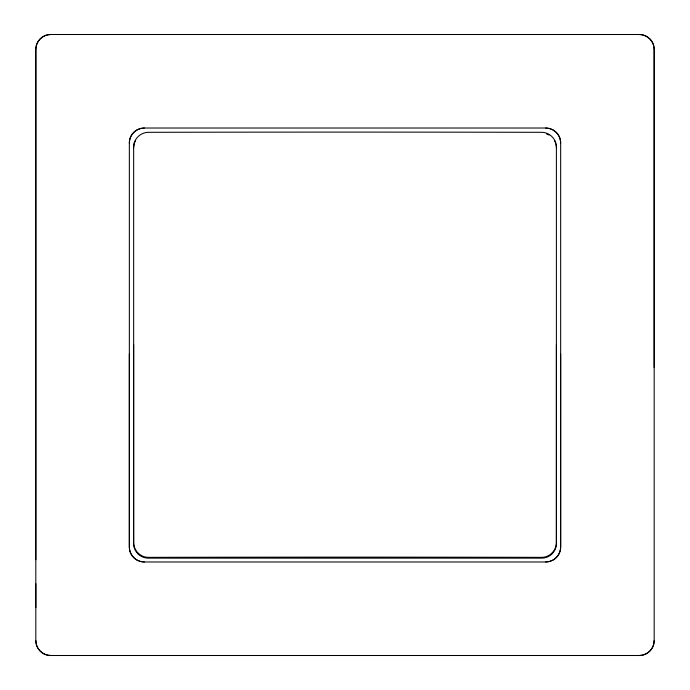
<?xml version="1.0" encoding="UTF-8"?>
<svg xmlns="http://www.w3.org/2000/svg" width="690" height="690" viewBox="0 0 690 690"><rect width="100%" height="100%" fill="white"/><g stroke="black" fill="none" stroke-linecap="round" stroke-linejoin="round"><path stroke-width="1.03" d="M35.82 607.623L35.82 583.714M35.82 559.676L35.82 49.464L36.328 45.592A14.878 14.749 -42.7 0 1 50.784 34.5L639.216 34.5A14.878 14.749 42.7 0 1 653.68 45.592L654.18 49.464L654.18 640.536L653.672 644.408A14.878 14.749 -42.7 0 1 639.216 655.5L50.784 655.5A14.878 14.749 42.7 0 1 36.32 644.408L35.82 640.536L35.82 49.464A14.964 14.964 0 0 1 50.784 34.5M129.341 353.841L129.341 547.015A14.913 14.826 42.8 0 0 136.827 559.978L140.432 561.47L144.305 561.979L545.695 561.979L549.568 561.47L553.173 559.97A14.913 14.826 -42.8 0 0 560.651 547.015L560.659 353.841M133.653 344.62L133.653 542.694C133.627 550.525 140.475 557.408 148.324 557.356L193.028 557.27A3094.754 102.603 0 0 1 497.016 557.27L541.719 557.356C549.568 557.408 556.416 550.525 556.39 542.694L556.39 344.62M654.18 367.442L654.18 49.464A14.964 14.964 0 0 0 639.216 34.5M545.695 561.979A14.964 14.964 0 0 0 560.659 547.015L560.659 142.985A14.921 14.852 50 0 0 556.278 132.402L553.173 130.03L549.568 128.53L545.695 128.021L144.305 128.021L140.432 128.53L136.827 130.03L133.722 132.411A14.921 14.852 -50 0 0 129.341 142.985L129.341 547.015A14.964 14.964 0 0 0 144.305 561.979M546.428 133.877A14.663 14.654 0 0 1 549.05 135.067M554.424 140.424A14.663 14.654 0 0 1 555.614 143.046M555.89 143.96A14.663 14.654 0 0 1 556.39 147.755M133.653 147.755A14.663 14.654 0 0 1 134.153 143.96M134.429 143.046A14.663 14.654 0 0 1 135.62 140.424M50.784 655.5A14.964 14.964 0 0 1 35.82 640.536M654.18 640.536A14.964 14.964 0 0 1 639.216 655.5M545.695 128.021A14.964 14.964 0 0 1 560.659 142.985M129.341 142.985A14.964 14.964 0 0 1 144.305 128.021M134.153 143.184L133.653 146.97L133.653 543.479A14.663 14.654 0 0 0 148.324 558.141L541.719 558.141A14.663 14.654 0 0 0 556.39 543.479L556.39 146.97C556.433 139.121 549.559 132.282 541.719 132.316L497.016 132.23A3094.754 102.603 0 0 0 193.028 132.23L148.324 132.316C141.847 132.359 135.878 136.93 134.153 143.184"/></g></svg>
